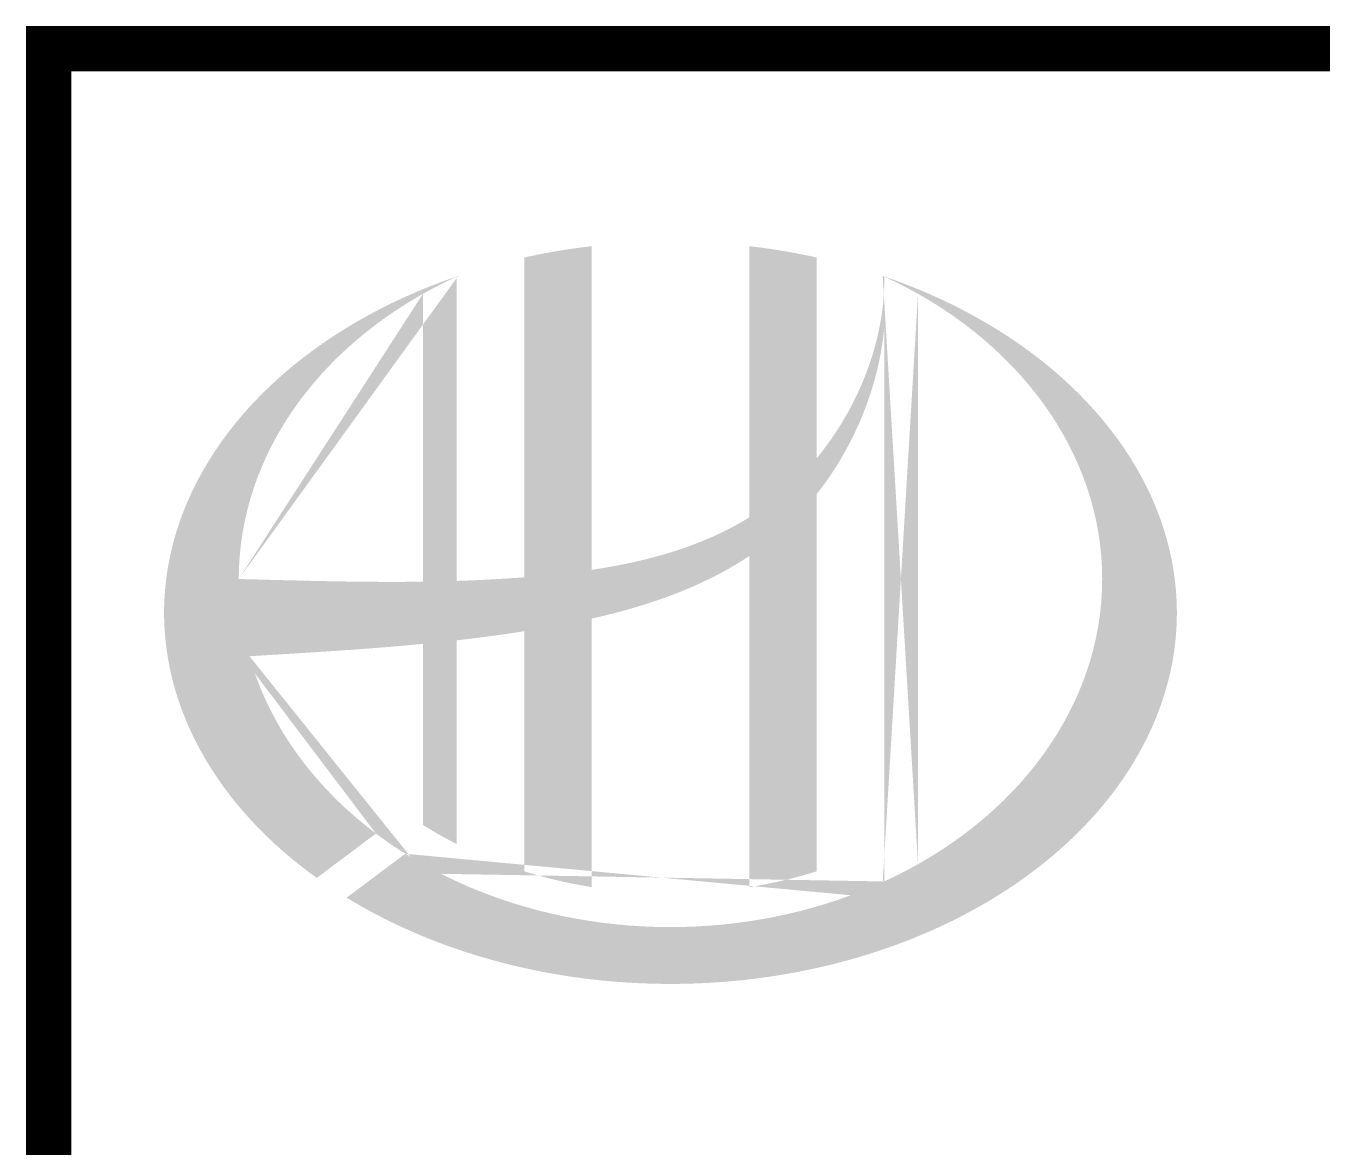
# Model space of a CAD drawing. Extents: x 5026138 to 10158928, y -750500 to -363337.
# Drawn here: x 5123840 to 5125836, y -417430 to -415702 of the extents above; entities that cross this region are included whole.
import ezdxf

# ---------------------------------------------------------------- set-up
doc = ezdxf.new("R2010")
doc.units = 0
doc.header["$LTSCALE"] = 1000
doc.header["$MEASUREMENT"] = 0
doc.layers.get('0').update_dxf_attribs({"linetype": 'CONTINUOUS'})

msp = doc.modelspace()

# ---------------------------------------------------------------- hatches: boundary and pattern name
h = msp.add_hatch(color=256)
edge = h.paths.add_edge_path()
edge.add_spline(control_points=[(5124711.1, -416615.7), (5124717.2, -416614.3), (5124723.3, -416612.9), (5124772.4, -416601), (5124815, -416588), (5124889.9, -416556.9), (5124922.9, -416539.9), (5124953.7, -416519.3)], knot_values=[61.629012, 61.629012, 61.629012, 61.629012, 63.330431, 63.330431, 75.353634, 75.353634, 85.398649, 85.398649, 85.398649, 85.398649], degree=3, periodic=0)
edge.add_line((5124953.7, -416519.3), (5124953.7, -417029.5))
edge.add_spline(control_points=[(5124953.7, -417029.5), (5124970.9, -417026.8), (5124987.9, -417023.5), (5125022.7, -417015.4), (5125040.4, -417010.6), (5125057.7, -417005.1)], knot_values=[4.908456, 4.908456, 4.908456, 4.908456, 4.992821, 4.992821, 5.083034, 5.083034, 5.083034, 5.083034], degree=3, periodic=0)
edge.add_line((5125057.7, -417005.1), (5125057.7, -416423.7))
edge.add_spline(control_points=[(5125057.7, -416423.7), (5125066.4, -416412.7), (5125074.6, -416401.4), (5125100.7, -416361.7), (5125116.3, -416331.8), (5125145.6, -416259), (5125156.8, -416215.2), (5125161.5, -416169.9), (5125161.6, -416168.6), (5125161.7, -416167.3)], knot_values=[97.991744, 97.991744, 97.991744, 97.991744, 101.64219, 101.64219, 110.337975, 110.337975, 121.934322, 121.934322, 122.270691, 122.270691, 122.270691, 122.270691], degree=3, periodic=0)
edge.add_line((5125161.7, -416167.3), (5125161.7, -416096.9))
edge.add_spline(control_points=[(5125161.7, -416096.9), (5125161.7, -416104.6), (5125161.3, -416112.2), (5125160.7, -416119.9)], knot_values=[126.194075, 126.194075, 126.194075, 126.194075, 128.396762, 128.396762, 128.396762, 128.396762], degree=3, periodic=0)
edge.add_spline(control_points=[(5125160.7, -416119.9), (5125160.3, -416126.1), (5125159.6, -416132.3), (5125158.9, -416138.6)], knot_values=[124.417049, 124.417049, 124.417049, 124.417049, 126.194075, 126.194075, 126.194075, 126.194075], degree=3, periodic=0)
edge.add_spline(control_points=[(5125158.9, -416138.6), (5125157.7, -416147.7), (5125156.3, -416156.8), (5125154.5, -416165.9)], knot_values=[121.80529, 121.80529, 121.80529, 121.80529, 124.417049, 124.417049, 124.417049, 124.417049], degree=3, periodic=0)
edge.add_spline(control_points=[(5125154.5, -416165.9), (5125152.1, -416178.1), (5125149.1, -416190.2), (5125145.7, -416202.2)], knot_values=[118.31574, 118.31574, 118.31574, 118.31574, 121.80529, 121.80529, 121.80529, 121.80529], degree=3, periodic=0)
edge.add_spline(control_points=[(5125145.7, -416202.2), (5125142.2, -416214.3), (5125138.1, -416226.3), (5125133.6, -416238.2)], knot_values=[114.795988, 114.795988, 114.795988, 114.795988, 118.31574, 118.31574, 118.31574, 118.31574], degree=3, periodic=0)
edge.add_spline(control_points=[(5125133.6, -416238.2), (5125129.1, -416249.9), (5125124.1, -416261.4), (5125118.7, -416272.8)], knot_values=[111.329641, 111.329641, 111.329641, 111.329641, 114.795988, 114.795988, 114.795988, 114.795988], degree=3, periodic=0)
edge.add_spline(control_points=[(5125118.7, -416272.8), (5125113.1, -416284.3), (5125107.1, -416295.7), (5125100.7, -416306.7)], knot_values=[107.79529, 107.79529, 107.79529, 107.79529, 111.329641, 111.329641, 111.329641, 111.329641], degree=3, periodic=0)
edge.add_spline(control_points=[(5125100.7, -416306.7), (5125094.4, -416317.6), (5125087.6, -416328.1), (5125080.5, -416338.4)], knot_values=[104.343579, 104.343579, 104.343579, 104.343579, 107.79529, 107.79529, 107.79529, 107.79529], degree=3, periodic=0)
edge.add_spline(control_points=[(5125080.5, -416338.4), (5125073.3, -416348.8), (5125065.7, -416358.8), (5125057.7, -416368.5)], knot_values=[100.8507, 100.8507, 100.8507, 100.8507, 104.343579, 104.343579, 104.343579, 104.343579], degree=3, periodic=0)
edge.add_line((5125057.7, -416368.5), (5125057.7, -416059.2))
edge.add_spline(control_points=[(5125057.7, -416059.2), (5125023.7, -416051.7), (5124988.9, -416045.8), (5124953.7, -416041.7)], knot_values=[4.423999, 4.423999, 4.423999, 4.423999, 4.558741, 4.558741, 4.558741, 4.558741], degree=3, periodic=0)
edge.add_line((5124953.7, -416041.7), (5124953.7, -416459.8))
edge.add_spline(control_points=[(5124953.7, -416459.8), (5124881.8, -416504.4), (5124797.6, -416527.6), (5124711.1, -416540.6)], knot_values=[63.246215, 63.246215, 63.246215, 63.246215, 87.689124, 87.689124, 87.689124, 87.689124], degree=3, periodic=0)
edge.add_line((5124711.1, -416540.6), (5124711.1, -416041.7))
edge.add_spline(control_points=[(5124711.1, -416041.7), (5124675.9, -416045.8), (5124641.1, -416051.7), (5124607.1, -416059.2)], knot_values=[4.866038, 4.866038, 4.866038, 4.866038, 5.000777, 5.000777, 5.000777, 5.000777], degree=3, periodic=0)
edge.add_line((5124607.1, -416059.2), (5124607.1, -416552.1))
edge.add_spline(control_points=[(5124607.1, -416552.1), (5124605.4, -416552.2), (5124570.5, -416554.8), (5124535.8, -416556.6), (5124503.1, -416557.6)], knot_values=[43.657356, 43.657356, 43.657356, 43.657356, 44.134253, 53.497092, 53.497092, 53.497092, 53.497092], degree=3, periodic=0)
edge.add_line((5124503.1, -416557.6), (5124503.1, -416088.5))
edge.add_spline(control_points=[(5124503.1, -416088.5), (5124486, -416094.3), (5124469.3, -416100.6), (5124452.9, -416107.4)], knot_values=[5.14157, 5.14157, 5.14157, 5.14157, 5.212921, 5.212921, 5.212921, 5.212921], degree=3, periodic=0)
edge.add_spline(control_points=[(5124452.9, -416107.4), (5124446, -416110.2), (5124439.1, -416113.1), (5124406.9, -416127.3), (5124382.4, -416139.5), (5124358.9, -416152.7)], knot_values=[5.212921, 5.212921, 5.212921, 5.212921, 5.24296, 5.24296, 5.355623, 5.355623, 5.355623, 5.355623], degree=3, periodic=0)
edge.add_spline(control_points=[(5124358.9, -416152.7), (5124344, -416161.1), (5124329.6, -416169.8), (5124315.6, -416178.9)], knot_values=[5.355623, 5.355623, 5.355623, 5.355623, 5.426974, 5.426974, 5.426974, 5.426974], degree=3, periodic=0)
edge.add_spline(control_points=[(5124315.6, -416178.9), (5124308.1, -416183.8), (5124300.9, -416188.7), (5124287.4, -416198.2), (5124281.1, -416202.7), (5124275, -416207.3)], knot_values=[5.426974, 5.426974, 5.426974, 5.426974, 5.464765, 5.464765, 5.498325, 5.498325, 5.498325, 5.498325], degree=3, periodic=0)
edge.add_spline(control_points=[(5124275, -416207.3), (5124248.9, -416226.9), (5124224.9, -416247.7), (5124203, -416269.7)], knot_values=[5.498325, 5.498325, 5.498325, 5.498325, 5.641027, 5.641027, 5.641027, 5.641027], degree=3, periodic=0)
edge.add_spline(control_points=[(5124203, -416269.7), (5124196, -416276.7), (5124189.2, -416283.8), (5124168.8, -416306.4), (5124155.9, -416322.2), (5124144.1, -416338.4)], knot_values=[5.641027, 5.641027, 5.641027, 5.641027, 5.686569, 5.686569, 5.783729, 5.783729, 5.783729, 5.783729], degree=3, periodic=0)
edge.add_spline(control_points=[(5124144.1, -416338.4), (5124129, -416359.2), (5124115.7, -416380.6), (5124102.6, -416405.6), (5124100.9, -416408.7), (5124099.4, -416411.9)], knot_values=[5.783729, 5.783729, 5.783729, 5.783729, 5.908374, 5.908374, 5.92643, 5.92643, 5.92643, 5.92643], degree=3, periodic=0)
edge.add_spline(control_points=[(5124099.4, -416411.9), (5124086.9, -416437), (5124076.9, -416462.7), (5124069.3, -416488.6)], knot_values=[5.92643, 5.92643, 5.92643, 5.92643, 6.069132, 6.069132, 6.069132, 6.069132], degree=3, periodic=0)
edge.add_spline(control_points=[(5124069.3, -416488.6), (5124066.1, -416499.7), (5124063.4, -416510.9), (5124058, -416537), (5124055.7, -416552.1), (5124054.3, -416567.1)], knot_values=[6.069132, 6.069132, 6.069132, 6.069132, 6.130179, 6.130179, 6.211834, 6.211834, 6.211834, 6.211834], degree=3, periodic=0)
edge.add_spline(control_points=[(5124054.3, -416567.1), (5124053, -416580.3), (5124052.4, -416593.5), (5124052.4, -416606.7)], knot_values=[6.211834, 6.211834, 6.211834, 6.211834, 6.283185, 6.283185, 6.283185, 6.283185], degree=3, periodic=0)
edge.add_spline(control_points=[(5124052.4, -416606.7), (5124052.4, -416616), (5124052.7, -416625.4), (5124053.4, -416634.7)], knot_values=[6.283185, 6.283185, 6.283185, 6.283185, 6.333655, 6.333655, 6.333655, 6.333655], degree=3, periodic=0)
edge.add_spline(control_points=[(5124053.4, -416634.7), (5124054.6, -416653.3), (5124057.1, -416671.9), (5124060.9, -416690.5)], knot_values=[6.333655, 6.333655, 6.333655, 6.333655, 6.434594, 6.434594, 6.434594, 6.434594], degree=3, periodic=0)
edge.add_spline(control_points=[(5124060.9, -416690.5), (5124061.1, -416691.7), (5124061.4, -416692.9), (5124065.3, -416711.4), (5124070.1, -416728.6), (5124075.9, -416745.6)], knot_values=[6.434594, 6.434594, 6.434594, 6.434594, 6.441278, 6.441278, 6.535532, 6.535532, 6.535532, 6.535532], degree=3, periodic=0)
edge.add_spline(control_points=[(5124075.9, -416745.6), (5124082.2, -416763.8), (5124089.7, -416781.9), (5124098.5, -416799.7)], knot_values=[6.535532, 6.535532, 6.535532, 6.535532, 6.636471, 6.636471, 6.636471, 6.636471], degree=3, periodic=0)
edge.add_spline(control_points=[(5124098.5, -416799.7), (5124100.7, -416804.1), (5124102.9, -416808.6), (5124112.3, -416826.2), (5124120, -416839.3), (5124128.4, -416852.1)], knot_values=[6.636471, 6.636471, 6.636471, 6.636471, 6.661894, 6.661894, 6.73741, 6.73741, 6.73741, 6.73741], degree=3, periodic=0)
edge.add_spline(control_points=[(5124128.4, -416852.1), (5124139.5, -416869.3), (5124151.9, -416886.1), (5124165.4, -416902.5)], knot_values=[6.73741, 6.73741, 6.73741, 6.73741, 6.838349, 6.838349, 6.838349, 6.838349], degree=3, periodic=0)
edge.add_spline(control_points=[(5124165.4, -416902.5), (5124171.4, -416909.6), (5124177.5, -416916.7), (5124192, -416932.6), (5124200.6, -416941.5), (5124209.4, -416950.1)], knot_values=[6.838349, 6.838349, 6.838349, 6.838349, 6.88251, 6.88251, 6.939288, 6.939288, 6.939288, 6.939288], degree=3, periodic=0)
edge.add_spline(control_points=[(5124209.4, -416950.1), (5124225.2, -416965.5), (5124242.1, -416980.3), (5124260, -416994.5)], knot_values=[6.939288, 6.939288, 6.939288, 6.939288, 7.040227, 7.040227, 7.040227, 7.040227], degree=3, periodic=0)
edge.add_spline(control_points=[(5124260, -416994.5), (5124268.9, -417001.6), (5124278.1, -417008.6), (5124287.6, -417015.3)], knot_values=[7.040227, 7.040227, 7.040227, 7.040227, 7.090696, 7.090696, 7.090696, 7.090696], degree=3, periodic=0)
edge.add_line((5124287.6, -417015.3), (5124378.7, -416947))
edge.add_ellipse((5124832.4, -416554.7), major_axis=(665, 0), ratio=0.806676, start_angle=192.819, end_angle=226.9853, ccw=False)
edge.add_spline(control_points=[(5124183.9, -416673.7), (5124208, -416672.2), (5124232.1, -416670.8), (5124320.7, -416665.3), (5124385.6, -416661), (5124451.1, -416654.6)], knot_values=[11.398263, 11.398263, 11.398263, 11.398263, 18.40729, 18.40729, 37.18094, 37.18094, 37.18094, 37.18094], degree=3, periodic=0)
edge.add_line((5124451.1, -416654.6), (5124451.1, -416933.7))
edge.add_spline(control_points=[(5124451.1, -416933.7), (5124454.6, -416935.9), (5124458.2, -416938.1), (5124475.2, -416948.3), (5124488.9, -416955.9), (5124503.1, -416963.1)], knot_values=[4.049945, 4.049945, 4.049945, 4.049945, 4.072021, 4.072021, 4.153257, 4.153257, 4.153257, 4.153257], degree=3, periodic=0)
edge.add_line((5124503.1, -416963.1), (5124503.1, -416649.2))
edge.add_spline(control_points=[(5124503.1, -416649.2), (5124535.3, -416645.5), (5124567.6, -416641.3), (5124602.5, -416635.9), (5124604.8, -416635.5), (5124607.1, -416635.2)], knot_values=[42.135009, 42.135009, 42.135009, 42.135009, 51.307228, 51.307228, 51.948574, 51.948574, 51.948574, 51.948574], degree=3, periodic=0)
edge.add_line((5124607.1, -416635.2), (5124607.1, -417005.1))
edge.add_spline(control_points=[(5124607.1, -417005.1), (5124640.7, -417015.7), (5124675.6, -417023.9), (5124711.1, -417029.5)], knot_values=[4.34174, 4.34174, 4.34174, 4.34174, 4.516316, 4.516316, 4.516316, 4.516316], degree=3, periodic=0)
edge.add_line((5124711.1, -417029.5), (5124711.1, -416615.7))
edge = h.paths.add_edge_path(flags=16)
edge.add_ellipse((5124832.4, -416554.7), major_axis=(665, 0), ratio=0.806676, start_angle=124.9875, end_angle=179.999, ccw=False)
edge.add_line((5124451.1, -416115.2), (5124451.1, -416558.8))
edge.add_spline(control_points=[(5124451.1, -416558.8), (5124355.7, -416560.1), (5124261.8, -416557.1), (5124167.4, -416554.7)], knot_values=[11.27373, 11.27373, 11.27373, 11.27373, 38.687513, 38.687513, 38.687513, 38.687513], degree=3, periodic=0)
edge = h.paths.add_edge_path()
edge.add_spline(control_points=[(5124333.6, -417045.8), (5124364.6, -417064.8), (5124397.8, -417082.1), (5124482.4, -417119.3), (5124535.7, -417137.2), (5124646.4, -417163.7), (5124703.9, -417172.5), (5124820, -417180.2), (5124878.7, -417179.3), (5124994.2, -417167.8), (5125051.1, -417157.3), (5125160.1, -417127.2), (5125212.3, -417107.7), (5125309.2, -417060.8), (5125353.9, -417033.5), (5125433.9, -416972.5), (5125469.1, -416939), (5125528.4, -416867.5), (5125552.5, -416829.6), (5125588.9, -416751.5), (5125601.2, -416711.3), (5125613.8, -416630.1), (5125614, -416589.1), (5125602.6, -416507.6), (5125590.8, -416467.1), (5125555.2, -416388.4), (5125531.4, -416350.2), (5125472.5, -416278), (5125437.5, -416244), (5125357.7, -416182.4), (5125312.9, -416154.7), (5125231.8, -416114.9), (5125197.4, -416100.7), (5125161.7, -416088.5)], knot_values=[0.886421, 0.886421, 0.886421, 0.886421, 1.040557, 1.040557, 1.261172, 1.261172, 1.481788, 1.481788, 1.702404, 1.702404, 1.92302, 1.92302, 2.143636, 2.143636, 2.364252, 2.364252, 2.584868, 2.584868, 2.805484, 2.805484, 3.026099, 3.026099, 3.246715, 3.246715, 3.46852, 3.46852, 3.690325, 3.690325, 3.91213, 3.91213, 4.133935, 4.133935, 4.283209, 4.283209, 4.283209, 4.283209], degree=3, periodic=0)
edge.add_line((5125161.7, -416088.5), (5125161.7, -416088.5))
edge.add_spline(control_points=[(5125161.7, -416088.6), (5125161.8, -416091.4), (5125161.8, -416094.1), (5125161.7, -416096.9)], knot_values=[128.396762, 128.396762, 128.396762, 128.396762, 129.192193, 129.192193, 129.192193, 129.192193], degree=3, periodic=0)
edge.add_line((5125161.7, -416096.9), (5125161.7, -417020.8))
edge.add_ellipse((5124832.4, -416554.7), major_axis=(665, 0), ratio=0.806676, start_angle=232.1054, end_angle=299.6833, ccw=False)
edge.add_line((5124423.9, -416978.1), (5124333.6, -417045.8))
edge = h.paths.add_edge_path(flags=16)
edge.add_ellipse((5124832.4, -416554.7), major_axis=(665, 0), ratio=0.806676, start_angle=304.9875, end_angle=415.0121, ccw=False)
edge.add_line((5125213.7, -416994.2), (5125213.7, -416115.2))
h = msp.add_hatch(color=256)
edge = h.paths.add_edge_path()
edge.add_spline(control_points=[(5124711.1, -416615.7), (5124717.2, -416614.3), (5124723.3, -416612.9), (5124772.4, -416601), (5124815, -416588), (5124889.9, -416556.9), (5124922.9, -416539.9), (5124953.7, -416519.3)], knot_values=[61.629012, 61.629012, 61.629012, 61.629012, 63.330431, 63.330431, 75.353634, 75.353634, 85.398649, 85.398649, 85.398649, 85.398649], degree=3, periodic=0)
edge.add_line((5124953.7, -416519.3), (5124953.7, -417029.5))
edge.add_spline(control_points=[(5124953.7, -417029.5), (5124970.9, -417026.8), (5124987.9, -417023.5), (5125022.7, -417015.4), (5125040.4, -417010.6), (5125057.7, -417005.1)], knot_values=[4.908456, 4.908456, 4.908456, 4.908456, 4.992821, 4.992821, 5.083034, 5.083034, 5.083034, 5.083034], degree=3, periodic=0)
edge.add_line((5125057.7, -417005.1), (5125057.7, -416423.7))
edge.add_spline(control_points=[(5125057.7, -416423.7), (5125066.4, -416412.7), (5125074.6, -416401.4), (5125100.7, -416361.7), (5125116.3, -416331.8), (5125145.6, -416259), (5125156.8, -416215.2), (5125161.5, -416169.9), (5125161.6, -416168.6), (5125161.7, -416167.3)], knot_values=[97.991744, 97.991744, 97.991744, 97.991744, 101.64219, 101.64219, 110.337975, 110.337975, 121.934322, 121.934322, 122.270691, 122.270691, 122.270691, 122.270691], degree=3, periodic=0)
edge.add_line((5125161.7, -416167.3), (5125161.7, -416096.9))
edge.add_spline(control_points=[(5125161.7, -416096.9), (5125161.7, -416104.6), (5125161.3, -416112.2), (5125160.7, -416119.9)], knot_values=[126.194075, 126.194075, 126.194075, 126.194075, 128.396762, 128.396762, 128.396762, 128.396762], degree=3, periodic=0)
edge.add_spline(control_points=[(5125160.7, -416119.9), (5125160.3, -416126.1), (5125159.6, -416132.3), (5125158.9, -416138.6)], knot_values=[124.417049, 124.417049, 124.417049, 124.417049, 126.194075, 126.194075, 126.194075, 126.194075], degree=3, periodic=0)
edge.add_spline(control_points=[(5125158.9, -416138.6), (5125157.7, -416147.7), (5125156.3, -416156.8), (5125154.5, -416165.9)], knot_values=[121.80529, 121.80529, 121.80529, 121.80529, 124.417049, 124.417049, 124.417049, 124.417049], degree=3, periodic=0)
edge.add_spline(control_points=[(5125154.5, -416165.9), (5125152.1, -416178.1), (5125149.1, -416190.2), (5125145.7, -416202.2)], knot_values=[118.31574, 118.31574, 118.31574, 118.31574, 121.80529, 121.80529, 121.80529, 121.80529], degree=3, periodic=0)
edge.add_spline(control_points=[(5125145.7, -416202.2), (5125142.2, -416214.3), (5125138.1, -416226.3), (5125133.6, -416238.2)], knot_values=[114.795988, 114.795988, 114.795988, 114.795988, 118.31574, 118.31574, 118.31574, 118.31574], degree=3, periodic=0)
edge.add_spline(control_points=[(5125133.6, -416238.2), (5125129.1, -416249.9), (5125124.1, -416261.4), (5125118.7, -416272.8)], knot_values=[111.329641, 111.329641, 111.329641, 111.329641, 114.795988, 114.795988, 114.795988, 114.795988], degree=3, periodic=0)
edge.add_spline(control_points=[(5125118.7, -416272.8), (5125113.1, -416284.3), (5125107.1, -416295.7), (5125100.7, -416306.7)], knot_values=[107.79529, 107.79529, 107.79529, 107.79529, 111.329641, 111.329641, 111.329641, 111.329641], degree=3, periodic=0)
edge.add_spline(control_points=[(5125100.7, -416306.7), (5125094.4, -416317.6), (5125087.6, -416328.1), (5125080.5, -416338.4)], knot_values=[104.343579, 104.343579, 104.343579, 104.343579, 107.79529, 107.79529, 107.79529, 107.79529], degree=3, periodic=0)
edge.add_spline(control_points=[(5125080.5, -416338.4), (5125073.3, -416348.8), (5125065.7, -416358.8), (5125057.7, -416368.5)], knot_values=[100.8507, 100.8507, 100.8507, 100.8507, 104.343579, 104.343579, 104.343579, 104.343579], degree=3, periodic=0)
edge.add_line((5125057.7, -416368.5), (5125057.7, -416059.2))
edge.add_spline(control_points=[(5125057.7, -416059.2), (5125023.7, -416051.7), (5124988.9, -416045.8), (5124953.7, -416041.7)], knot_values=[4.423999, 4.423999, 4.423999, 4.423999, 4.558741, 4.558741, 4.558741, 4.558741], degree=3, periodic=0)
edge.add_line((5124953.7, -416041.7), (5124953.7, -416459.8))
edge.add_spline(control_points=[(5124953.7, -416459.8), (5124881.8, -416504.4), (5124797.6, -416527.6), (5124711.1, -416540.6)], knot_values=[63.246215, 63.246215, 63.246215, 63.246215, 87.689124, 87.689124, 87.689124, 87.689124], degree=3, periodic=0)
edge.add_line((5124711.1, -416540.6), (5124711.1, -416041.7))
edge.add_spline(control_points=[(5124711.1, -416041.7), (5124675.9, -416045.8), (5124641.1, -416051.7), (5124607.1, -416059.2)], knot_values=[4.866038, 4.866038, 4.866038, 4.866038, 5.000777, 5.000777, 5.000777, 5.000777], degree=3, periodic=0)
edge.add_line((5124607.1, -416059.2), (5124607.1, -416552.1))
edge.add_spline(control_points=[(5124607.1, -416552.1), (5124605.4, -416552.2), (5124570.5, -416554.8), (5124535.8, -416556.6), (5124503.1, -416557.6)], knot_values=[43.657356, 43.657356, 43.657356, 43.657356, 44.134253, 53.497092, 53.497092, 53.497092, 53.497092], degree=3, periodic=0)
edge.add_line((5124503.1, -416557.6), (5124503.1, -416088.5))
edge.add_spline(control_points=[(5124503.1, -416088.5), (5124486, -416094.3), (5124469.3, -416100.6), (5124452.9, -416107.4)], knot_values=[5.14157, 5.14157, 5.14157, 5.14157, 5.212921, 5.212921, 5.212921, 5.212921], degree=3, periodic=0)
edge.add_spline(control_points=[(5124452.9, -416107.4), (5124446, -416110.2), (5124439.1, -416113.1), (5124406.9, -416127.3), (5124382.4, -416139.5), (5124358.9, -416152.7)], knot_values=[5.212921, 5.212921, 5.212921, 5.212921, 5.24296, 5.24296, 5.355623, 5.355623, 5.355623, 5.355623], degree=3, periodic=0)
edge.add_spline(control_points=[(5124358.9, -416152.7), (5124344, -416161.1), (5124329.6, -416169.8), (5124315.6, -416178.9)], knot_values=[5.355623, 5.355623, 5.355623, 5.355623, 5.426974, 5.426974, 5.426974, 5.426974], degree=3, periodic=0)
edge.add_spline(control_points=[(5124315.6, -416178.9), (5124308.1, -416183.8), (5124300.9, -416188.7), (5124287.4, -416198.2), (5124281.1, -416202.7), (5124275, -416207.3)], knot_values=[5.426974, 5.426974, 5.426974, 5.426974, 5.464765, 5.464765, 5.498325, 5.498325, 5.498325, 5.498325], degree=3, periodic=0)
edge.add_spline(control_points=[(5124275, -416207.3), (5124248.9, -416226.9), (5124224.9, -416247.7), (5124203, -416269.7)], knot_values=[5.498325, 5.498325, 5.498325, 5.498325, 5.641027, 5.641027, 5.641027, 5.641027], degree=3, periodic=0)
edge.add_spline(control_points=[(5124203, -416269.7), (5124196, -416276.7), (5124189.2, -416283.8), (5124168.8, -416306.4), (5124155.9, -416322.2), (5124144.1, -416338.4)], knot_values=[5.641027, 5.641027, 5.641027, 5.641027, 5.686569, 5.686569, 5.783729, 5.783729, 5.783729, 5.783729], degree=3, periodic=0)
edge.add_spline(control_points=[(5124144.1, -416338.4), (5124129, -416359.2), (5124115.7, -416380.6), (5124102.6, -416405.6), (5124100.9, -416408.7), (5124099.4, -416411.9)], knot_values=[5.783729, 5.783729, 5.783729, 5.783729, 5.908374, 5.908374, 5.92643, 5.92643, 5.92643, 5.92643], degree=3, periodic=0)
edge.add_spline(control_points=[(5124099.4, -416411.9), (5124086.9, -416437), (5124076.9, -416462.7), (5124069.3, -416488.6)], knot_values=[5.92643, 5.92643, 5.92643, 5.92643, 6.069132, 6.069132, 6.069132, 6.069132], degree=3, periodic=0)
edge.add_spline(control_points=[(5124069.3, -416488.6), (5124066.1, -416499.7), (5124063.4, -416510.9), (5124058, -416537), (5124055.7, -416552.1), (5124054.3, -416567.1)], knot_values=[6.069132, 6.069132, 6.069132, 6.069132, 6.130179, 6.130179, 6.211834, 6.211834, 6.211834, 6.211834], degree=3, periodic=0)
edge.add_spline(control_points=[(5124054.3, -416567.1), (5124053, -416580.3), (5124052.4, -416593.5), (5124052.4, -416606.7)], knot_values=[6.211834, 6.211834, 6.211834, 6.211834, 6.283185, 6.283185, 6.283185, 6.283185], degree=3, periodic=0)
edge.add_spline(control_points=[(5124052.4, -416606.7), (5124052.4, -416616), (5124052.7, -416625.4), (5124053.4, -416634.7)], knot_values=[6.283185, 6.283185, 6.283185, 6.283185, 6.333655, 6.333655, 6.333655, 6.333655], degree=3, periodic=0)
edge.add_spline(control_points=[(5124053.4, -416634.7), (5124054.6, -416653.3), (5124057.1, -416671.9), (5124060.9, -416690.5)], knot_values=[6.333655, 6.333655, 6.333655, 6.333655, 6.434594, 6.434594, 6.434594, 6.434594], degree=3, periodic=0)
edge.add_spline(control_points=[(5124060.9, -416690.5), (5124061.1, -416691.7), (5124061.4, -416692.9), (5124065.3, -416711.4), (5124070.1, -416728.6), (5124075.9, -416745.6)], knot_values=[6.434594, 6.434594, 6.434594, 6.434594, 6.441278, 6.441278, 6.535532, 6.535532, 6.535532, 6.535532], degree=3, periodic=0)
edge.add_spline(control_points=[(5124075.9, -416745.6), (5124082.2, -416763.8), (5124089.7, -416781.9), (5124098.5, -416799.7)], knot_values=[6.535532, 6.535532, 6.535532, 6.535532, 6.636471, 6.636471, 6.636471, 6.636471], degree=3, periodic=0)
edge.add_spline(control_points=[(5124098.5, -416799.7), (5124100.7, -416804.1), (5124102.9, -416808.6), (5124112.3, -416826.2), (5124120, -416839.3), (5124128.4, -416852.1)], knot_values=[6.636471, 6.636471, 6.636471, 6.636471, 6.661894, 6.661894, 6.73741, 6.73741, 6.73741, 6.73741], degree=3, periodic=0)
edge.add_spline(control_points=[(5124128.4, -416852.1), (5124139.5, -416869.3), (5124151.9, -416886.1), (5124165.4, -416902.5)], knot_values=[6.73741, 6.73741, 6.73741, 6.73741, 6.838349, 6.838349, 6.838349, 6.838349], degree=3, periodic=0)
edge.add_spline(control_points=[(5124165.4, -416902.5), (5124171.4, -416909.6), (5124177.5, -416916.7), (5124192, -416932.6), (5124200.6, -416941.5), (5124209.4, -416950.1)], knot_values=[6.838349, 6.838349, 6.838349, 6.838349, 6.88251, 6.88251, 6.939288, 6.939288, 6.939288, 6.939288], degree=3, periodic=0)
edge.add_spline(control_points=[(5124209.4, -416950.1), (5124225.2, -416965.5), (5124242.1, -416980.3), (5124260, -416994.5)], knot_values=[6.939288, 6.939288, 6.939288, 6.939288, 7.040227, 7.040227, 7.040227, 7.040227], degree=3, periodic=0)
edge.add_spline(control_points=[(5124260, -416994.5), (5124268.9, -417001.6), (5124278.1, -417008.6), (5124287.6, -417015.3)], knot_values=[7.040227, 7.040227, 7.040227, 7.040227, 7.090696, 7.090696, 7.090696, 7.090696], degree=3, periodic=0)
edge.add_line((5124287.6, -417015.3), (5124378.7, -416947))
edge.add_ellipse((5124832.4, -416554.7), major_axis=(665, 0), ratio=0.806676, start_angle=192.819, end_angle=226.9853, ccw=False)
edge.add_spline(control_points=[(5124183.9, -416673.7), (5124208, -416672.2), (5124232.1, -416670.8), (5124320.7, -416665.3), (5124385.6, -416661), (5124451.1, -416654.6)], knot_values=[11.398263, 11.398263, 11.398263, 11.398263, 18.40729, 18.40729, 37.18094, 37.18094, 37.18094, 37.18094], degree=3, periodic=0)
edge.add_line((5124451.1, -416654.6), (5124451.1, -416933.7))
edge.add_spline(control_points=[(5124451.1, -416933.7), (5124454.6, -416935.9), (5124458.2, -416938.1), (5124475.2, -416948.3), (5124488.9, -416955.9), (5124503.1, -416963.1)], knot_values=[4.049945, 4.049945, 4.049945, 4.049945, 4.072021, 4.072021, 4.153257, 4.153257, 4.153257, 4.153257], degree=3, periodic=0)
edge.add_line((5124503.1, -416963.1), (5124503.1, -416649.2))
edge.add_spline(control_points=[(5124503.1, -416649.2), (5124535.3, -416645.5), (5124567.6, -416641.3), (5124602.5, -416635.9), (5124604.8, -416635.5), (5124607.1, -416635.2)], knot_values=[42.135009, 42.135009, 42.135009, 42.135009, 51.307228, 51.307228, 51.948574, 51.948574, 51.948574, 51.948574], degree=3, periodic=0)
edge.add_line((5124607.1, -416635.2), (5124607.1, -417005.1))
edge.add_spline(control_points=[(5124607.1, -417005.1), (5124640.7, -417015.7), (5124675.6, -417023.9), (5124711.1, -417029.5)], knot_values=[4.34174, 4.34174, 4.34174, 4.34174, 4.516316, 4.516316, 4.516316, 4.516316], degree=3, periodic=0)
edge.add_line((5124711.1, -417029.5), (5124711.1, -416615.7))
edge = h.paths.add_edge_path(flags=16)
edge.add_ellipse((5124832.4, -416554.7), major_axis=(665, 0), ratio=0.806676, start_angle=124.9875, end_angle=179.999, ccw=False)
edge.add_line((5124451.1, -416115.2), (5124451.1, -416558.8))
edge.add_spline(control_points=[(5124451.1, -416558.8), (5124355.7, -416560.1), (5124261.8, -416557.1), (5124167.4, -416554.7)], knot_values=[11.27373, 11.27373, 11.27373, 11.27373, 38.687513, 38.687513, 38.687513, 38.687513], degree=3, periodic=0)
edge = h.paths.add_edge_path()
edge.add_spline(control_points=[(5124333.6, -417045.8), (5124364.6, -417064.8), (5124397.8, -417082.1), (5124482.4, -417119.3), (5124535.7, -417137.2), (5124646.4, -417163.7), (5124703.9, -417172.5), (5124820, -417180.2), (5124878.7, -417179.3), (5124994.2, -417167.8), (5125051.1, -417157.3), (5125160.1, -417127.2), (5125212.3, -417107.7), (5125309.2, -417060.8), (5125353.9, -417033.5), (5125433.9, -416972.5), (5125469.1, -416939), (5125528.4, -416867.5), (5125552.5, -416829.6), (5125588.9, -416751.5), (5125601.2, -416711.3), (5125613.8, -416630.1), (5125614, -416589.1), (5125602.6, -416507.6), (5125590.8, -416467.1), (5125555.2, -416388.4), (5125531.4, -416350.2), (5125472.5, -416278), (5125437.5, -416244), (5125357.7, -416182.4), (5125312.9, -416154.7), (5125231.8, -416114.9), (5125197.4, -416100.7), (5125161.7, -416088.5)], knot_values=[0.886421, 0.886421, 0.886421, 0.886421, 1.040557, 1.040557, 1.261172, 1.261172, 1.481788, 1.481788, 1.702404, 1.702404, 1.92302, 1.92302, 2.143636, 2.143636, 2.364252, 2.364252, 2.584868, 2.584868, 2.805484, 2.805484, 3.026099, 3.026099, 3.246715, 3.246715, 3.46852, 3.46852, 3.690325, 3.690325, 3.91213, 3.91213, 4.133935, 4.133935, 4.283209, 4.283209, 4.283209, 4.283209], degree=3, periodic=0)
edge.add_line((5125161.7, -416088.5), (5125161.7, -416088.5))
edge.add_spline(control_points=[(5125161.7, -416088.6), (5125161.8, -416091.4), (5125161.8, -416094.1), (5125161.7, -416096.9)], knot_values=[128.396762, 128.396762, 128.396762, 128.396762, 129.192193, 129.192193, 129.192193, 129.192193], degree=3, periodic=0)
edge.add_line((5125161.7, -416096.9), (5125161.7, -417020.8))
edge.add_ellipse((5124832.4, -416554.7), major_axis=(665, 0), ratio=0.806676, start_angle=232.1054, end_angle=299.6833, ccw=False)
edge.add_line((5124423.9, -416978.1), (5124333.6, -417045.8))
edge = h.paths.add_edge_path(flags=16)
edge.add_ellipse((5124832.4, -416554.7), major_axis=(665, 0), ratio=0.806676, start_angle=304.9875, end_angle=415.0121, ccw=False)
edge.add_line((5125213.7, -416994.2), (5125213.7, -416115.2))

# ---------------------------------------------------------------- linework, layer by layer
at = {"const_width": 70}
msp.add_lwpolyline([(5123874.6, -415737.3), (5123874.6, -421737.3)], dxfattribs=at)
msp.add_lwpolyline([(5141874.6, -415737.3, 70, 70, 0), (5123874.6, -415737.3, 70, 70, 0), (5123874.6, -421737.3, 0, 0, 0)], format="xyseb")

doc.saveas('drawing.dxf')
